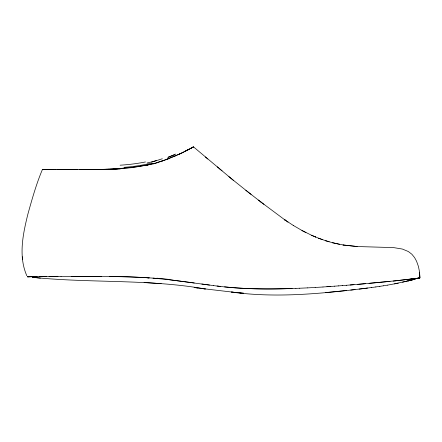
<?xml version="1.0" encoding="UTF-8"?>
<svg xmlns="http://www.w3.org/2000/svg" width="442" height="442" viewBox="0 0 442 442"><rect width="100%" height="100%" fill="white"/><g stroke="black" fill="none" stroke-linecap="round" stroke-linejoin="round"><path stroke-width="0.66" d="M228.868 176.596L231.343 178.645L193.469 146.855L192.933 147.164L193.248 146.982M193.474 146.855L193.187 147.02M192.193 147.578L193.021 147.114L192.629 147.33M192.264 147.534L192.751 147.263M192.414 147.451L190.159 148.683M192.005 147.678L190.756 148.363M191.314 148.059L192.126 147.611M190.082 148.727L191.016 148.219M189.364 149.114L190.458 148.523M189.806 148.871L186.983 150.368M188.187 149.733L189.077 149.263M188.275 149.689L180.225 153.717M186.9 150.413L183.06 152.357M182.021 152.866L183.038 152.368M180.949 153.38L181.982 152.882M180.9 153.402L178.701 154.429M180.214 153.717L163.755 160.468M179.783 153.927L175.01 156.065M175.049 156.048L168.419 158.75M167.75 159.01L169.065 158.507M167.065 159.264L168.463 158.728M167.12 159.242L164.38 160.247M164.441 160.225L155.109 163.197L145.523 165.507M159.75 161.811L163.778 160.457M162.446 160.921L157.076 162.634M153.07 163.755L146.324 165.341M411.756 279.985L394.524 283.886M415.11 279.151L402.507 282.228M357.186 246.531L343.108 244.99L357.186 246.531L393.601 247.603L402.375 249.05L408.38 251.542L411.894 254.266L414.579 257.575L416.552 261.194L418.441 266.454L419.574 272.189L419.894 277.919L415.513 278.642M419.751 277.946L419.568 272.206L419.878 277.924M398.292 283.134L387.269 285.178M419.276 278.024L419.718 277.941L416.568 278.361M383.612 285.77L387.231 285.178M419.226 278.035L418.872 278.09M418.729 278.112L396.17 280.753L357.76 284.361M379.788 286.355L383.568 285.775M375.816 286.935L379.849 286.35M371.672 287.515L375.888 286.93M419.773 277.935L415.911 278.466M371.755 287.504L359.108 289.112M367.534 288.068L350.76 290.068M415.469 278.499L393.198 281.062M414.242 278.67L415.176 278.559M132.103 167.656L112.843 169.065M410.596 279.079L411.69 278.963M355.097 289.582C314.135 294.311 272.659 297.731 231.586 292.085M406.767 279.499L407.8 279.383M346.666 290.504L329.682 292.168M390.015 281.377L369.026 283.377M325.301 292.582L329.511 292.195M365.324 283.709L350.119 284.991M354.031 284.665L346.268 285.3M342.401 285.604L346.373 285.283M338.528 285.897L342.511 285.582M124.08 168.501L117.323 168.932M334.638 286.184L338.627 285.88M334.732 286.173L322.992 286.985M326.903 286.725L330.82 286.455M322.953 286.996L315.174 287.466M121.114 168.7L111.384 169.181M118.804 168.855L120.285 168.767M315.163 287.471L307.405 287.891M115.843 169.004L118.13 168.872M307.405 287.886L299.704 288.234M116.622 168.943L108.345 169.22M115.113 169.01L109.892 169.225M295.886 288.383L299.72 288.228M295.919 288.377C268.36 289.46 240.658 289.322 213.287 285.554M112.086 169.148L106.003 169.325M30.216 276.698L27.548 276.769L28.061 276.775M27.984 276.753L27.371 276.775L61.068 276.454M28.028 276.753L30.338 276.692M292.145 288.504C269.614 289.256 247.006 289.201 224.564 286.864M110.566 169.164L105.323 169.303M109.047 169.209L98.433 169.419M107.528 169.247L103.809 169.336M100.77 169.391L104.489 169.319L96.92 169.441M102.345 169.408L97.721 169.435M100.82 169.43L92.406 169.479M34.332 276.675L28.117 276.775M98.417 169.452L92.356 169.496M39.515 276.615L46.416 276.543M97.748 169.468L90.908 169.49M56.731 276.316L57.863 276.305M65.786 169.612L71.974 169.573M64.311 169.623L65.924 169.612M71.753 169.573L73.488 169.562M96.207 169.479L90.848 169.501M49.062 276.526L57.874 276.471M62.858 169.629L74.985 169.557M61.421 169.64L65.902 169.612M71.919 169.579L77.621 169.54M89.411 169.496L91.593 169.485L84.892 169.513M62.974 169.629L60.013 169.645L61.549 169.634M74.941 169.562L80.532 169.535M87.919 169.501L90.063 169.496M79.074 169.535L88.533 169.501M80.93 169.529L85.422 169.513M57.294 169.656L58.78 169.645M82.422 169.524L83.919 169.518M61.007 276.449C92.942 276.493 124.948 275.797 156.811 278.432M57.449 169.651L54.736 169.662M86.941 169.513L88.472 169.507M56.151 169.656L53.526 169.662M71.245 276.416L82.118 276.394M52.349 169.656L53.675 169.662M82.179 276.399L101.533 276.443M52.515 169.662L49.25 169.651M50.15 169.656L51.399 169.656M49.134 169.651L50.333 169.656M48.189 169.645L49.322 169.651M48.36 169.645L46.515 169.634M46.62 169.634L47.476 169.64M45.725 169.623L46.675 169.634M45.078 169.618L45.808 169.629M44.537 169.612L45.94 169.629M45.134 169.623L43.764 169.606M44.266 169.612L45.261 169.623M44.642 169.618L42.609 169.59M44.078 169.612L42.659 169.59M109.555 276.504L129.744 276.891L149.23 277.847M43.67 169.606L42.327 169.59M42.388 169.59C36.404 183.69 32.006 199.303 27.824 214.37C22.94 234.26 18.249 256.183 26.813 275.72M42.454 169.59L42.266 169.59M197.922 288.013L194.104 287.493L205.381 288.98C148.203 278.88 89.936 283.311 32.426 277.3L40.388 278.123M147.705 277.907L148.987 277.985M144.081 282.466L161.148 283.681M153.031 278.14L167.938 279.554L190.38 282.444M239.691 292.875L243.746 293.245M243.669 293.256L231.514 292.046M235.564 292.471L201.723 288.51M168.048 279.548L213.315 285.565M217.055 286.018L220.79 286.455M209.491 285.068L201.861 284.04M190.474 282.455L194.253 282.985M339.649 244.36L332.533 242.735L343.235 245.006M329.168 241.807L325.533 240.691L332.765 242.791M322.218 239.564L322.522 239.68L318.544 238.21L325.853 240.791M315.323 236.906L315.71 237.072L311.682 235.332L318.947 238.36M312.146 235.536L301.985 230.514L305.93 232.58L305.505 232.359M302.477 230.774L293.239 225.409L293.687 225.691L284.786 219.851L285.189 220.138L260.973 202.077M287.571 221.746L287.991 222.033L284.786 219.851M258.371 200.071L263.924 204.353M261.239 202.281L248.332 192.248M245.802 190.259L251.073 194.397M248.52 192.397L231.238 178.557L233.752 180.623M205.342 156.982L207.817 159.015M217.276 166.838L219.707 168.877M219.646 168.822L222.039 170.85M22.498 259.714L22.249 256.763M49.869 169.629A24.299 0.343 -0.2 0 1 47.228 169.612M147.628 164.872A136.081 117.086 -3.4 0 1 132.075 167.457M156.38 160.639A123.705 108.318 -2.8 0 1 147.12 162.976M175.701 154.07A129.025 86.709 -10.9 0 1 168.203 157.159M188.927 149.197A28.338 1.348 -25.8 0 1 186.712 150.363M174.314 154.81A157.556 127.6 -11.1 0 1 167.833 157.435M162.308 158.739A121.865 105.135 -8.8 0 1 151.799 161.882M145.457 165.192A162.214 148.628 -6.6 0 1 121.097 168.336M156.86 278.2A331.71 248.907 -5.8 0 1 168.109 279.322M152.153 162.938A154.96 141.667 -6.1 0 1 124.009 167.33M187.518 149.982A22.376 1.348 -25.2 0 1 184.944 151.302M157.142 162.816A123.301 115.997 3.6 0 1 153.125 163.943M145.473 161.965A158.932 133.153 -4 0 1 120.097 165.192M32.1 276.675A57.648 0.425 -0.2 0 1 37.062 276.604M415.077 279.151L407.988 280.941L415.088 279.156M60.129 169.645L58.637 169.651L60.151 169.64"/></g></svg>
